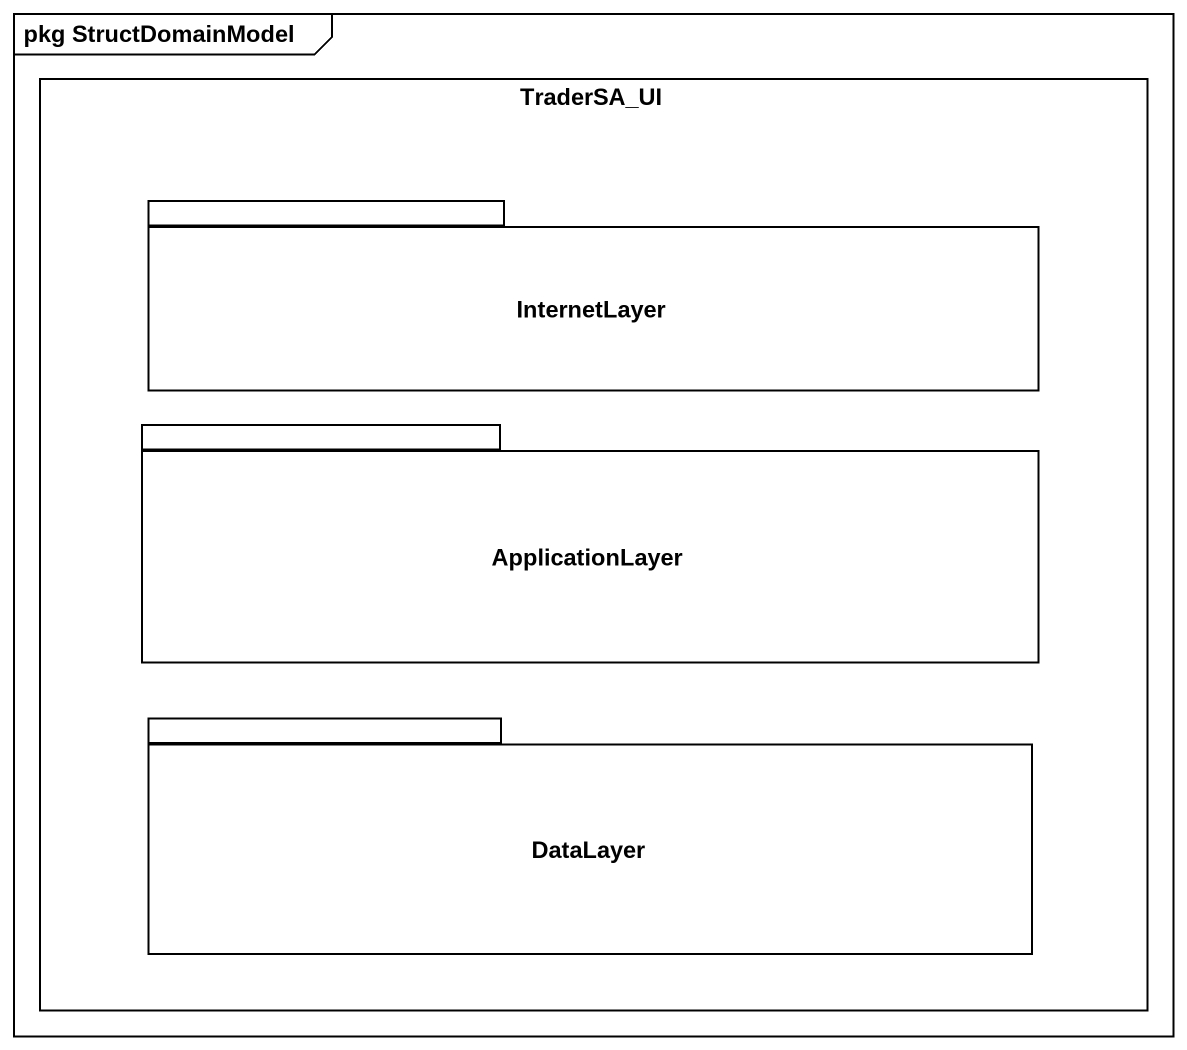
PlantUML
@startuml
mainframe pkg StructDomainModel
rectangle TraderSA_UI {
  package InternetLayer {
  }
  package ApplicationLayer {
  }
  package DataLayer {
  }
}
@enduml
